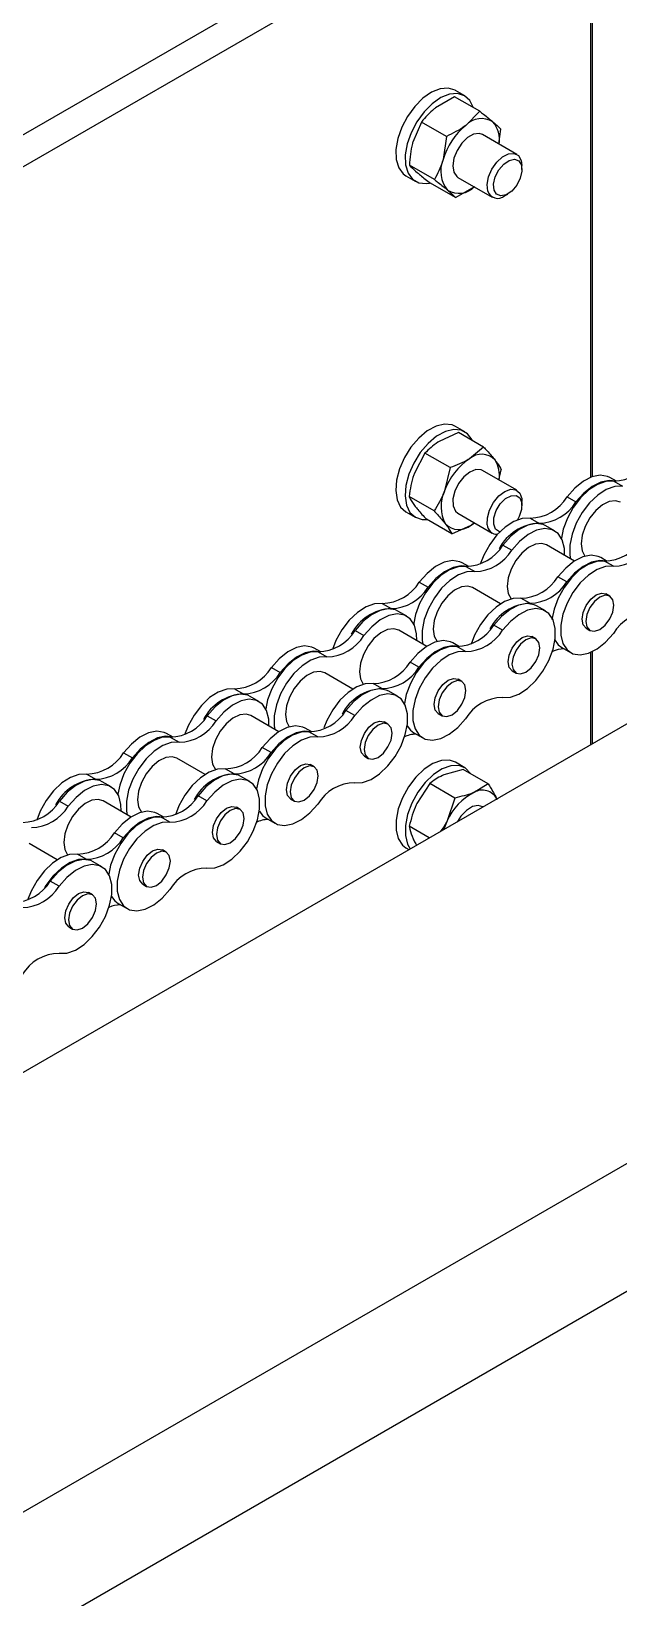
# Model space of a CAD drawing. Header units: metres. Extents: x 0 to 21025, y 0 to 14850.
# Drawn here: x 12011 to 12082.4, y 4781.1 to 4971.4 of the extents above; entities that cross this region are included whole.
import ezdxf

# ---------------------------------------------------------------- set-up
doc = ezdxf.new("R2010")
doc.units = ezdxf.units.M
doc.header["$LTSCALE"] = 25
doc.layers.add('SL4', color=4, linetype='Continuous')

msp = doc.modelspace()

# ---------------------------------------------------------------- linework, layer by layer
at = {"layer": 'SL4'}
for p, q in [((11576.984, 4708.867), (12128.62, 5027.32)), ((11586.938, 4710.725), (12128.62, 5023.431)), ((12078.954, 4917.192), (12078.954, 4994.759)), ((12079.122, 4994.856), (12079.122, 4917.255)), ((11672.204, 4649.923), (12227.282, 4970.363)), ((12063.64, 4963.572), (12062.509, 4964.225)), ((12062.422, 4963.439), (12060.09, 4962.09)), ((12065.467, 4961.681), (12062.422, 4963.439)), ((12058.389, 4960.377), (12057.34, 4957.936)), ((12061.434, 4958.619), (12058.389, 4960.377)), ((12065.467, 4961.681), (12063.767, 4959.968)), ((12061.434, 4958.619), (12061.017, 4955.813)), ((12069.979, 4956.448), (12065.817, 4958.851)), ((12067.785, 4957.715), (12068.034, 4959.497)), ((12059.969, 4953.373), (12056.923, 4955.131)), ((12070.6, 4954.622), (12070.6, 4955.075)), ((12056.509, 4953.832), (12057.641, 4953.179)), ((12062.536, 4951.189), (12059.49, 4952.947)), ((12062.817, 4953.654), (12066.979, 4951.252)), ((12062.536, 4951.189), (12064.868, 4952.538)), ((12068.479, 4951.401), (12068.871, 4951.627)), ((11605.363, 4557.882), (12273.58, 4943.636)), ((12280.315, 4931.97), (11613.512, 4547.032)), ((12062.895, 4922.634), (12060.539, 4921.571)), ((12063.64, 4922.744), (12062.509, 4923.398)), ((12065.94, 4920.876), (12062.895, 4922.634)), ((12065.94, 4920.876), (12064.216, 4919.448)), ((12058.814, 4920.143), (12057.529, 4917.691)), ((12061.86, 4918.385), (12058.814, 4920.143)), ((12061.86, 4918.385), (12061.206, 4915.568)), ((12069.979, 4915.621), (12065.817, 4918.024)), ((12067.809, 4916.874), (12068.082, 4918.099)), ((12082.086, 4916.716), (12081.286, 4917.177)), ((12081.754, 4916.744), (12082.828, 4916.123)), ((12059.921, 4913.117), (12056.875, 4914.875)), ((12076.081, 4914.834), (12077.156, 4914.214)), ((12056.509, 4913.005), (12057.641, 4912.352)), ((12062.817, 4912.827), (12066.979, 4910.425)), ((12070.6, 4913.795), (12070.6, 4914.248)), ((12062.063, 4910.34), (12059.017, 4912.098)), ((12062.063, 4910.34), (12064.419, 4911.403)), ((12064.419, 4911.403), (12064.818, 4911.673)), ((12071.591, 4912.242), (12072.666, 4911.622)), ((12074.563, 4910.69), (12073.488, 4911.311)), ((12068.283, 4908.967), (12069.358, 4908.347)), ((12076.99, 4907.026), (12073.583, 4908.993)), ((12080.97, 4906.991), (12080.17, 4907.453)), ((12081.713, 4906.399), (12080.638, 4907.019)), ((12064.125, 4906.347), (12063.326, 4906.809)), ((12063.793, 4906.375), (12064.868, 4905.755)), ((12058.121, 4904.466), (12059.196, 4903.845)), ((12068.01, 4901.842), (12064.603, 4903.808)), ((12076.04, 4904.489), (12074.965, 4905.11)), ((12053.631, 4901.874), (12054.705, 4901.253)), ((12071.55, 4901.897), (12070.475, 4902.518)), ((12073.447, 4900.966), (12072.372, 4901.586)), ((12081.263, 4902.756), (12080.797, 4903.025)), ((12056.602, 4900.322), (12055.528, 4900.942)), ((12050.323, 4898.599), (12051.398, 4897.979)), ((12059.029, 4896.657), (12055.622, 4898.624)), ((12068.242, 4898.623), (12067.167, 4899.243)), ((12072.283, 4897.572), (12071.817, 4897.841)), ((12078.399, 4898.87), (12078.864, 4898.602)), ((12046.165, 4895.979), (12045.365, 4896.44)), ((12045.833, 4896.007), (12046.907, 4895.386)), ((12063.009, 4896.623), (12062.21, 4897.085)), ((12063.752, 4896.031), (12062.677, 4896.651)), ((12075.433, 4896.516), (12076.508, 4895.896)), ((12078.954, 4884.735), (12078.954, 4895.929)), ((12079.122, 4896.006), (12079.122, 4884.832)), ((12040.16, 4894.097), (12041.235, 4893.477)), ((12058.08, 4894.121), (12057.005, 4894.741)), ((12050.049, 4891.473), (12046.642, 4893.44)), ((12053.59, 4891.529), (12052.515, 4892.149)), ((12063.302, 4892.388), (12062.837, 4892.657)), ((12069.419, 4893.686), (12069.884, 4893.417)), ((12035.67, 4891.505), (12036.745, 4890.885)), ((12038.642, 4889.953), (12037.567, 4890.574)), ((12055.487, 4890.597), (12054.412, 4891.218)), ((12032.362, 4888.231), (12033.437, 4887.61)), ((12041.069, 4886.289), (12037.662, 4888.256)), ((12050.282, 4888.254), (12049.207, 4888.875)), ((12060.438, 4888.502), (12060.904, 4888.233)), ((12045.049, 4886.255), (12044.249, 4886.716)), ((12045.792, 4885.662), (12044.717, 4886.283)), ((12054.322, 4887.204), (12053.856, 4887.472)), ((12057.472, 4886.148), (12058.547, 4885.528)), ((12028.204, 4885.611), (12027.405, 4886.072)), ((12027.872, 4885.639), (12028.947, 4885.018)), ((12040.119, 4883.753), (12039.044, 4884.373)), ((12022.2, 4883.729), (12023.274, 4883.108)), ((12032.089, 4881.105), (12028.682, 4883.072)), ((12045.342, 4882.019), (12044.876, 4882.288)), ((12051.458, 4883.318), (12051.924, 4883.049)), ((12063.64, 4881.917), (12062.509, 4882.571)), ((12017.71, 4881.137), (12018.784, 4880.516)), ((12035.629, 4881.161), (12034.554, 4881.781)), ((12037.526, 4880.229), (12036.451, 4880.85)), ((12063.44, 4881.714), (12061.1, 4881.035)), ((12066.485, 4879.956), (12063.44, 4881.714)), ((12020.681, 4879.585), (12019.607, 4880.205)), ((12032.321, 4877.886), (12031.246, 4878.506)), ((12059.392, 4879.991), (12057.835, 4877.585)), ((12062.438, 4878.233), (12059.392, 4879.991)), ((12066.485, 4879.956), (12064.777, 4878.912)), ((12014.402, 4877.862), (12015.477, 4877.242)), ((12023.108, 4875.921), (12019.701, 4877.887)), ((12036.362, 4876.835), (12035.896, 4877.104)), ((12042.478, 4878.134), (12042.943, 4877.865)), ((12062.438, 4878.233), (12061.511, 4875.463)), ((12065.857, 4877.174), (12065.817, 4877.197)), ((12027.088, 4875.886), (12026.289, 4876.348)), ((12027.831, 4875.294), (12026.756, 4875.914)), ((12039.512, 4875.78), (12040.587, 4875.159)), ((12059.34, 4873.412), (12056.908, 4874.816)), ((12022.159, 4873.384), (12021.084, 4874.005)), ((12033.498, 4872.95), (12033.963, 4872.681)), ((12014.128, 4870.737), (12010.721, 4872.703)), ((12017.669, 4870.792), (12016.594, 4871.413)), ((12027.381, 4871.651), (12026.916, 4871.92)), ((12056.509, 4872.178), (12056.856, 4871.978)), ((12019.566, 4869.861), (12018.491, 4870.481)), ((12014.361, 4867.518), (12013.286, 4868.138)), ((12024.517, 4867.765), (12024.983, 4867.497)), ((12018.401, 4866.467), (12017.935, 4866.736)), ((12021.551, 4865.411), (12022.626, 4864.791)), ((12015.537, 4862.581), (12016.003, 4862.312))]:
    msp.add_line(p, q, dxfattribs=at)
at = {"layer": 'SL4', "flags": 128}
for points in [[(12062.509, 4964.225), (12062.496, 4964.232), (12061.653, 4964.494), (12060.676, 4964.412), (12059.625, 4963.993), (12058.566, 4963.261), (12057.567, 4962.263), (12056.69, 4961.062), (12055.99, 4959.734), (12055.511, 4958.361), (12055.283, 4957.03), (12055.321, 4955.824), (12055.622, 4954.82), (12056.167, 4954.08), (12056.509, 4953.832)], [(12064.71, 4962.111), (12064.283, 4962.99), (12063.628, 4963.579), (12062.785, 4963.841), (12061.807, 4963.759), (12060.756, 4963.339), (12059.698, 4962.608), (12058.698, 4961.61), (12057.821, 4960.409), (12057.121, 4959.081), (12056.643, 4957.708), (12056.415, 4956.377), (12056.453, 4955.171), (12056.754, 4954.167), (12057.299, 4953.427), (12058.054, 4952.999), (12058.972, 4952.908), (12059.346, 4952.962)], [(12065.817, 4958.851), (12065.411, 4958.983), (12064.723, 4958.891), (12063.987, 4958.482), (12063.29, 4957.803), (12062.717, 4956.937), (12062.337, 4955.989), (12062.196, 4955.073), (12062.311, 4954.298), (12062.668, 4953.76), (12062.817, 4953.654)], [(12066.444, 4951.982), (12066.362, 4952.78), (12066.534, 4953.707), (12066.942, 4954.651), (12067.534, 4955.498), (12068.241, 4956.147), (12068.976, 4956.519), (12069.652, 4956.568), (12070.186, 4956.29), (12070.514, 4955.718), (12070.6, 4955.075)], [(12067.212, 4952.101), (12067.151, 4952.842), (12067.352, 4953.702), (12067.784, 4954.55), (12068.382, 4955.256), (12069.054, 4955.715), (12069.698, 4955.855), (12070.216, 4955.655), (12070.53, 4955.146), (12070.591, 4954.406), (12070.39, 4953.546), (12069.958, 4952.698), (12069.36, 4951.991), (12068.688, 4951.533), (12068.044, 4951.393), (12067.526, 4951.592), (12067.212, 4952.101)], [(12062.509, 4923.398), (12062.102, 4923.576), (12061.186, 4923.67), (12060.164, 4923.42), (12059.101, 4922.842), (12058.063, 4921.973), (12057.117, 4920.866), (12056.32, 4919.593), (12055.725, 4918.231), (12055.366, 4916.868), (12055.269, 4915.589), (12055.437, 4914.474), (12055.862, 4913.593), (12056.509, 4913.005)], [(12064.568, 4921.668), (12064.53, 4921.749), (12063.987, 4922.491), (12063.233, 4922.923), (12062.317, 4923.017), (12061.295, 4922.767), (12060.232, 4922.189), (12059.195, 4921.32), (12058.248, 4920.213), (12057.452, 4918.94), (12056.856, 4917.578), (12056.498, 4916.215), (12056.4, 4914.936), (12056.569, 4913.821), (12056.993, 4912.94), (12057.647, 4912.348), (12058.488, 4912.084), (12059.037, 4912.087)], [(12065.817, 4918.024), (12065.634, 4918.106), (12064.985, 4918.136), (12064.256, 4917.839), (12063.535, 4917.251), (12062.908, 4916.442), (12062.45, 4915.511), (12062.218, 4914.57), (12062.24, 4913.732), (12062.511, 4913.098), (12062.817, 4912.827)], [(12081.754, 4916.744), (12080.804, 4916.712), (12079.773, 4916.345), (12078.726, 4915.664), (12077.727, 4914.714), (12076.841, 4913.553), (12076.122, 4912.255), (12075.617, 4910.901), (12075.385, 4909.819)], [(12081.286, 4917.177), (12080.994, 4917.316), (12080.107, 4917.453), (12079.109, 4917.251), (12078.062, 4916.722), (12077.031, 4915.899), (12076.081, 4914.834)], [(12082.004, 4916.718), (12081.182, 4916.833), (12080.184, 4916.63), (12079.136, 4916.101), (12078.105, 4915.278), (12077.156, 4914.214)], [(12066.384, 4911.426), (12066.396, 4912.283), (12066.658, 4913.229), (12067.14, 4914.151), (12067.784, 4914.936), (12068.511, 4915.491), (12069.235, 4915.748), (12069.867, 4915.677), (12070.332, 4915.285), (12070.573, 4914.621), (12070.6, 4914.248)], [(12067.164, 4911.494), (12067.189, 4912.287), (12067.47, 4913.158), (12067.964, 4913.974), (12068.597, 4914.61), (12069.271, 4914.97), (12069.884, 4915), (12070.343, 4914.694), (12070.578, 4914.099), (12070.553, 4913.306), (12070.272, 4912.435), (12070.066, 4912.044)], [(12082.828, 4916.123), (12081.879, 4916.092), (12080.848, 4915.724), (12079.8, 4915.044), (12078.802, 4914.093), (12077.916, 4912.933), (12077.197, 4911.634), (12076.691, 4910.28), (12076.43, 4908.956), (12076.43, 4907.744), (12076.504, 4907.306)], [(12082.563, 4914.177), (12081.983, 4914.356), (12081.206, 4914.259), (12080.374, 4913.851), (12079.56, 4913.167), (12078.837, 4912.267), (12078.27, 4911.233), (12077.908, 4910.156), (12077.783, 4909.131)], [(12071.591, 4912.242), (12070.642, 4912.211), (12069.611, 4911.843), (12068.563, 4911.163), (12067.565, 4910.212), (12066.678, 4909.051), (12065.96, 4907.753), (12065.533, 4906.661)], [(12067.914, 4910.581), (12067.858, 4910.594), (12067.399, 4910.9), (12067.164, 4911.494)], [(12073.488, 4911.311), (12073.196, 4911.449), (12072.309, 4911.586), (12071.311, 4911.384), (12070.264, 4910.855), (12069.233, 4910.032), (12068.283, 4908.967)], [(12075.783, 4907.722), (12075.756, 4908.567), (12075.495, 4909.59), (12074.989, 4910.36), (12074.271, 4910.828), (12073.384, 4910.966), (12072.386, 4910.764), (12071.338, 4910.234), (12070.307, 4909.412), (12069.358, 4908.347)], [(12073.583, 4908.993), (12073.003, 4909.172), (12072.226, 4909.075), (12071.394, 4908.667), (12070.58, 4907.982), (12069.857, 4907.083), (12069.29, 4906.049), (12068.927, 4904.971), (12068.803, 4903.947)], [(12077.783, 4909.131), (12077.908, 4908.249), (12078.253, 4907.61)], [(12063.326, 4906.809), (12063.033, 4906.947), (12062.147, 4907.085), (12061.149, 4906.882), (12060.101, 4906.353), (12059.07, 4905.53), (12058.121, 4904.466)], [(12080.638, 4907.019), (12079.688, 4906.988), (12078.657, 4906.621), (12077.61, 4905.94), (12076.612, 4904.99), (12075.725, 4903.829), (12075.007, 4902.531), (12074.501, 4901.177), (12074.246, 4899.915)], [(12080.17, 4907.453), (12079.878, 4907.591), (12078.992, 4907.729), (12077.993, 4907.527), (12076.946, 4906.997), (12075.915, 4906.175), (12074.965, 4905.11)], [(12080.888, 4906.994), (12080.066, 4907.108), (12079.068, 4906.906), (12078.021, 4906.377), (12076.99, 4905.554), (12076.04, 4904.489)], [(12063.793, 4906.375), (12062.844, 4906.344), (12061.813, 4905.976), (12060.765, 4905.296), (12059.767, 4904.346), (12058.881, 4903.185), (12058.162, 4901.887), (12057.656, 4900.533), (12057.402, 4899.271)], [(12064.868, 4905.755), (12063.918, 4905.723), (12062.888, 4905.356), (12061.84, 4904.676), (12060.842, 4903.725), (12059.955, 4902.564), (12059.237, 4901.266), (12058.731, 4899.912), (12058.47, 4898.587), (12058.47, 4897.375), (12058.544, 4896.938)], [(12064.043, 4906.35), (12063.222, 4906.464), (12062.223, 4906.262), (12061.176, 4905.733), (12060.145, 4904.91), (12059.196, 4903.845)], [(12081.713, 4906.399), (12080.763, 4906.368), (12079.732, 4906), (12078.685, 4905.32), (12077.686, 4904.369), (12076.8, 4903.208), (12076.081, 4901.91), (12075.576, 4900.556), (12075.314, 4899.232), (12075.314, 4898.019), (12075.576, 4896.996), (12076.081, 4896.226), (12076.8, 4895.758), (12077.686, 4895.62), (12078.685, 4895.822), (12079.732, 4896.352), (12080.763, 4897.174), (12081.713, 4898.239)], [(12064.603, 4903.808), (12064.023, 4903.987), (12063.246, 4903.891), (12062.414, 4903.483), (12061.6, 4902.798), (12060.877, 4901.899), (12060.309, 4900.865), (12059.947, 4899.787), (12059.823, 4898.762)], [(12068.803, 4903.947), (12068.927, 4903.065), (12069.273, 4902.425)], [(12053.631, 4901.874), (12052.681, 4901.842), (12051.65, 4901.475), (12050.603, 4900.794), (12049.604, 4899.844), (12048.718, 4898.683), (12047.999, 4897.385), (12047.573, 4896.293)], [(12070.475, 4902.518), (12069.526, 4902.486), (12068.495, 4902.119), (12067.447, 4901.439), (12066.449, 4900.488), (12065.563, 4899.327), (12064.844, 4898.029), (12064.418, 4896.937)], [(12072.372, 4901.586), (12072.08, 4901.725), (12071.194, 4901.862), (12070.195, 4901.66), (12069.148, 4901.131), (12068.117, 4900.308), (12067.167, 4899.243)], [(12077.902, 4899.969), (12078.031, 4900.793), (12078.399, 4901.64), (12078.949, 4902.382), (12079.598, 4902.906), (12080.247, 4903.132), (12080.797, 4903.025)], [(12078.368, 4899.7), (12078.497, 4899.025), (12078.864, 4898.602), (12079.415, 4898.495), (12080.064, 4898.72), (12080.713, 4899.244), (12081.263, 4899.986), (12081.631, 4900.834), (12081.76, 4901.658), (12081.631, 4902.333), (12081.263, 4902.756), (12080.713, 4902.863), (12080.064, 4902.637), (12079.415, 4902.114), (12078.864, 4901.371), (12078.497, 4900.524), (12078.368, 4899.7)], [(12055.528, 4900.942), (12055.235, 4901.08), (12054.349, 4901.218), (12053.351, 4901.016), (12052.303, 4900.487), (12051.272, 4899.664), (12050.323, 4898.599)], [(12057.823, 4897.354), (12057.796, 4898.198), (12057.535, 4899.221), (12057.029, 4899.991), (12056.31, 4900.46), (12055.424, 4900.597), (12054.425, 4900.395), (12053.378, 4899.866), (12052.347, 4899.043), (12051.398, 4897.979)], [(12068.242, 4890.463), (12069.192, 4890.494), (12070.223, 4890.862), (12071.27, 4891.542), (12072.268, 4892.493), (12073.155, 4893.653), (12073.873, 4894.952), (12074.379, 4896.306), (12074.64, 4897.63), (12074.64, 4898.842), (12074.379, 4899.866), (12073.873, 4900.636), (12073.155, 4901.104), (12072.268, 4901.242), (12071.27, 4901.039), (12070.223, 4900.51), (12069.192, 4899.687), (12068.242, 4898.623)], [(12078.399, 4898.87), (12078.399, 4898.871), (12078.031, 4899.294), (12077.902, 4899.969)], [(12055.622, 4898.624), (12055.043, 4898.803), (12054.266, 4898.707), (12053.433, 4898.298), (12052.62, 4897.614), (12051.897, 4896.715), (12051.329, 4895.681), (12050.967, 4894.603), (12050.842, 4893.578)], [(12059.823, 4898.762), (12059.947, 4897.881), (12060.292, 4897.241)], [(12068.922, 4894.784), (12069.051, 4895.608), (12069.419, 4896.456), (12069.969, 4897.198), (12070.618, 4897.722), (12071.267, 4897.948), (12071.817, 4897.841)], [(12069.387, 4894.516), (12069.516, 4893.841), (12069.884, 4893.418), (12070.434, 4893.311), (12071.083, 4893.536), (12071.732, 4894.06), (12072.283, 4894.802), (12072.65, 4895.65), (12072.779, 4896.474), (12072.65, 4897.149), (12072.283, 4897.572), (12071.732, 4897.679), (12071.083, 4897.453), (12070.434, 4896.929), (12069.884, 4896.187), (12069.516, 4895.34), (12069.387, 4894.516)], [(12045.833, 4896.007), (12044.883, 4895.975), (12043.852, 4895.608), (12042.805, 4894.928), (12041.806, 4893.977), (12040.92, 4892.816), (12040.201, 4891.518), (12039.696, 4890.164), (12039.464, 4889.082)], [(12045.365, 4896.44), (12045.073, 4896.579), (12044.186, 4896.716), (12043.188, 4896.514), (12042.141, 4895.985), (12041.11, 4895.162), (12040.16, 4894.097)], [(12046.082, 4895.982), (12045.261, 4896.096), (12044.263, 4895.894), (12043.215, 4895.364), (12042.184, 4894.542), (12041.235, 4893.477)], [(12062.677, 4896.651), (12061.728, 4896.62), (12060.697, 4896.252), (12059.649, 4895.572), (12058.651, 4894.621), (12057.765, 4893.461), (12057.046, 4892.162), (12056.54, 4890.808), (12056.309, 4889.726)], [(12062.21, 4897.085), (12061.917, 4897.223), (12061.031, 4897.36), (12060.033, 4897.158), (12058.985, 4896.629), (12057.954, 4895.806), (12057.005, 4894.741)], [(12063.752, 4896.031), (12062.803, 4895.999), (12061.772, 4895.632), (12060.724, 4894.951), (12059.726, 4894.001), (12058.84, 4892.84), (12058.121, 4891.542), (12057.615, 4890.188), (12057.354, 4888.863), (12057.354, 4887.651), (12057.615, 4886.628), (12058.121, 4885.858), (12058.84, 4885.389), (12059.726, 4885.252), (12060.724, 4885.454), (12061.772, 4885.983), (12062.803, 4886.806), (12063.752, 4887.871)], [(12062.928, 4896.626), (12062.106, 4896.74), (12061.108, 4896.538), (12060.06, 4896.009), (12059.029, 4895.186), (12058.08, 4894.121)], [(12074.56, 4897.487), (12075.007, 4896.847), (12075.433, 4896.516)], [(12046.907, 4895.386), (12045.958, 4895.355), (12044.927, 4894.988), (12043.879, 4894.307), (12042.881, 4893.357), (12041.995, 4892.196), (12041.276, 4890.898), (12040.77, 4889.544), (12040.509, 4888.219), (12040.509, 4887.007), (12040.583, 4886.569)], [(12069.419, 4893.686), (12069.419, 4893.686), (12069.051, 4894.109), (12068.922, 4894.784)], [(12046.642, 4893.44), (12046.062, 4893.619), (12045.285, 4893.523), (12044.453, 4893.114), (12043.639, 4892.43), (12042.916, 4891.531), (12042.349, 4890.496), (12041.987, 4889.419), (12041.862, 4888.394)], [(12052.515, 4892.149), (12051.565, 4892.118), (12050.534, 4891.75), (12049.487, 4891.07), (12048.489, 4890.12), (12047.602, 4888.959), (12046.884, 4887.661), (12046.516, 4886.747)], [(12050.842, 4893.578), (12050.967, 4892.697), (12051.312, 4892.057)], [(12059.941, 4889.6), (12060.071, 4890.424), (12060.438, 4891.272), (12060.988, 4892.014), (12061.637, 4892.538), (12062.287, 4892.763), (12062.837, 4892.657)], [(12060.407, 4889.331), (12060.536, 4888.656), (12060.904, 4888.233), (12061.454, 4888.126), (12062.103, 4888.352), (12062.752, 4888.876), (12063.302, 4889.618), (12063.67, 4890.466), (12063.799, 4891.29), (12063.67, 4891.965), (12063.302, 4892.388), (12062.752, 4892.495), (12062.103, 4892.269), (12061.454, 4891.745), (12060.904, 4891.003), (12060.536, 4890.155), (12060.407, 4889.331)], [(12035.67, 4891.505), (12034.721, 4891.474), (12033.69, 4891.106), (12032.642, 4890.426), (12031.644, 4889.476), (12030.757, 4888.315), (12030.039, 4887.016), (12029.612, 4885.924)], [(12037.567, 4890.574), (12037.275, 4890.712), (12036.388, 4890.85), (12035.39, 4890.647), (12034.343, 4890.118), (12033.312, 4889.295), (12032.362, 4888.231)], [(12039.862, 4886.986), (12039.835, 4887.83), (12039.574, 4888.853), (12039.068, 4889.623), (12038.35, 4890.092), (12037.463, 4890.229), (12036.465, 4890.027), (12035.417, 4889.498), (12034.386, 4888.675), (12033.437, 4887.61)], [(12054.412, 4891.218), (12054.12, 4891.356), (12053.233, 4891.494), (12052.235, 4891.291), (12051.187, 4890.762), (12050.156, 4889.94), (12049.207, 4888.875)], [(12050.282, 4880.094), (12051.231, 4880.126), (12052.262, 4880.493), (12053.31, 4881.174), (12054.308, 4882.124), (12055.194, 4883.285), (12055.913, 4884.583), (12056.419, 4885.937), (12056.68, 4887.262), (12056.68, 4888.474), (12056.419, 4889.497), (12055.913, 4890.267), (12055.194, 4890.736), (12054.308, 4890.873), (12053.31, 4890.671), (12052.262, 4890.142), (12051.231, 4889.319), (12050.282, 4888.254)], [(12037.662, 4888.256), (12037.082, 4888.435), (12036.305, 4888.338), (12035.473, 4887.93), (12034.659, 4887.246), (12033.936, 4886.346), (12033.369, 4885.312), (12033.006, 4884.235), (12032.882, 4883.21)], [(12041.862, 4888.394), (12041.987, 4887.513), (12042.332, 4886.872)], [(12060.438, 4888.502), (12060.438, 4888.502), (12060.071, 4888.925), (12059.941, 4889.6)], [(12027.405, 4886.072), (12027.112, 4886.21), (12026.226, 4886.348), (12025.228, 4886.146), (12024.18, 4885.617), (12023.149, 4884.794), (12022.2, 4883.729)], [(12044.717, 4886.283), (12043.767, 4886.251), (12042.736, 4885.884), (12041.689, 4885.203), (12040.691, 4884.253), (12039.804, 4883.092), (12039.086, 4881.794), (12038.58, 4880.44), (12038.348, 4879.358)], [(12044.249, 4886.716), (12043.957, 4886.855), (12043.071, 4886.992), (12042.072, 4886.79), (12041.025, 4886.261), (12039.994, 4885.438), (12039.044, 4884.373)], [(12044.967, 4886.257), (12044.145, 4886.372), (12043.147, 4886.169), (12042.1, 4885.64), (12041.069, 4884.817), (12040.119, 4883.753)], [(12050.961, 4884.416), (12051.09, 4885.24), (12051.458, 4886.088), (12052.008, 4886.83), (12052.657, 4887.354), (12053.306, 4887.579), (12053.856, 4887.472)], [(12051.427, 4884.147), (12051.556, 4883.472), (12051.924, 4883.049), (12052.474, 4882.942), (12053.123, 4883.168), (12053.772, 4883.692), (12054.322, 4884.434), (12054.69, 4885.281), (12054.819, 4886.105), (12054.69, 4886.78), (12054.322, 4887.203), (12053.772, 4887.31), (12053.123, 4887.085), (12052.474, 4886.561), (12051.924, 4885.819), (12051.556, 4884.971), (12051.427, 4884.147)], [(12056.65, 4887.019), (12057.046, 4886.478), (12057.472, 4886.148)], [(12027.872, 4885.639), (12026.923, 4885.607), (12025.892, 4885.24), (12024.844, 4884.559), (12023.846, 4883.609), (12022.96, 4882.448), (12022.241, 4881.15), (12021.735, 4879.796), (12021.503, 4878.714)], [(12028.947, 4885.018), (12027.997, 4884.987), (12026.967, 4884.619), (12025.919, 4883.939), (12024.921, 4882.988), (12024.034, 4881.828), (12023.316, 4880.529), (12022.81, 4879.175), (12022.549, 4877.851), (12022.549, 4876.639), (12022.623, 4876.201)], [(12028.123, 4885.613), (12027.301, 4885.727), (12026.302, 4885.525), (12025.255, 4884.996), (12024.224, 4884.173), (12023.274, 4883.108)], [(12045.792, 4885.662), (12044.842, 4885.631), (12043.811, 4885.263), (12042.764, 4884.583), (12041.765, 4883.632), (12040.879, 4882.472), (12040.16, 4881.173), (12039.655, 4879.819), (12039.393, 4878.495), (12039.393, 4877.283), (12039.655, 4876.26), (12040.16, 4875.489), (12040.879, 4875.021), (12041.765, 4874.884), (12042.764, 4875.086), (12043.811, 4875.615), (12044.842, 4876.438), (12045.792, 4877.502)], [(12051.458, 4883.318), (12051.458, 4883.318), (12051.09, 4883.741), (12050.961, 4884.416)], [(12028.682, 4883.072), (12028.102, 4883.251), (12027.325, 4883.154), (12026.493, 4882.746), (12025.679, 4882.062), (12024.956, 4881.162), (12024.388, 4880.128), (12024.026, 4879.051), (12023.902, 4878.026)], [(12032.882, 4883.21), (12033.006, 4882.329), (12033.352, 4881.689)], [(12041.981, 4879.232), (12042.11, 4880.056), (12042.478, 4880.903), (12043.028, 4881.646), (12043.677, 4882.169), (12044.326, 4882.395), (12044.876, 4882.288)], [(12062.509, 4882.571), (12061.782, 4882.823), (12060.82, 4882.791), (12059.775, 4882.418), (12058.714, 4881.728), (12057.702, 4880.764), (12056.805, 4879.588), (12056.077, 4878.272), (12055.564, 4876.901), (12055.3, 4875.558), (12055.3, 4874.33), (12055.564, 4873.293), (12056.077, 4872.513), (12056.509, 4872.178)], [(12017.71, 4881.137), (12016.76, 4881.105), (12015.729, 4880.738), (12014.682, 4880.058), (12013.683, 4879.107), (12012.797, 4877.946), (12012.078, 4876.648), (12011.652, 4875.556)], [(12019.607, 4880.205), (12019.314, 4880.344), (12018.428, 4880.481), (12017.43, 4880.279), (12016.382, 4879.75), (12015.351, 4878.927), (12014.402, 4877.862)], [(12034.554, 4881.781), (12033.605, 4881.75), (12032.574, 4881.382), (12031.526, 4880.702), (12030.528, 4879.751), (12029.642, 4878.59), (12028.923, 4877.292), (12028.497, 4876.2)], [(12036.451, 4880.85), (12036.159, 4880.988), (12035.273, 4881.125), (12034.274, 4880.923), (12033.227, 4880.394), (12032.196, 4879.571), (12031.246, 4878.506)], [(12032.321, 4869.726), (12033.271, 4869.758), (12034.302, 4870.125), (12035.349, 4870.805), (12036.347, 4871.756), (12037.234, 4872.917), (12037.952, 4874.215), (12038.458, 4875.569), (12038.719, 4876.894), (12038.719, 4878.106), (12038.458, 4879.129), (12037.952, 4879.899), (12037.234, 4880.367), (12036.347, 4880.505), (12035.349, 4880.303), (12034.302, 4879.774), (12033.271, 4878.951), (12032.321, 4877.886)], [(12042.447, 4878.963), (12042.576, 4878.288), (12042.943, 4877.865), (12043.494, 4877.758), (12044.143, 4877.984), (12044.792, 4878.507), (12045.342, 4879.25), (12045.71, 4880.097), (12045.839, 4880.921), (12045.71, 4881.596), (12045.342, 4882.019), (12044.792, 4882.126), (12044.143, 4881.901), (12043.494, 4881.377), (12042.943, 4880.635), (12042.576, 4879.787), (12042.447, 4878.963)], [(12064.402, 4881.159), (12064.358, 4881.228), (12063.733, 4881.86), (12062.914, 4882.17), (12061.951, 4882.137), (12060.907, 4881.764), (12059.845, 4881.075), (12058.834, 4880.111), (12057.936, 4878.935), (12057.208, 4877.619), (12056.696, 4876.247), (12056.431, 4874.905), (12056.431, 4873.677), (12056.696, 4872.64), (12057.022, 4872.074)], [(12021.902, 4876.617), (12021.875, 4877.461), (12021.614, 4878.485), (12021.108, 4879.255), (12020.389, 4879.723), (12019.503, 4879.861), (12018.504, 4879.658), (12017.457, 4879.129), (12016.426, 4878.307), (12015.477, 4877.242)], [(12042.478, 4878.134), (12042.478, 4878.134), (12042.11, 4878.557), (12041.981, 4879.232)], [(12019.701, 4877.887), (12019.122, 4878.066), (12018.345, 4877.97), (12017.512, 4877.562), (12016.699, 4876.877), (12015.976, 4875.978), (12015.408, 4874.944), (12015.046, 4873.866), (12014.921, 4872.841)], [(12026.289, 4876.348), (12025.996, 4876.486), (12025.11, 4876.624), (12024.112, 4876.421), (12023.064, 4875.892), (12022.033, 4875.069), (12021.084, 4874.005)], [(12023.902, 4878.026), (12024.026, 4877.144), (12024.371, 4876.504)], [(12033.001, 4874.048), (12033.13, 4874.872), (12033.497, 4875.719), (12034.048, 4876.461), (12034.697, 4876.985), (12035.346, 4877.211), (12035.896, 4877.104)], [(12033.466, 4873.779), (12033.595, 4873.104), (12033.963, 4872.681), (12034.513, 4872.574), (12035.162, 4872.799), (12035.811, 4873.323), (12036.362, 4874.065), (12036.729, 4874.913), (12036.858, 4875.737), (12036.729, 4876.412), (12036.362, 4876.835), (12035.811, 4876.942), (12035.162, 4876.716), (12034.513, 4876.193), (12033.963, 4875.45), (12033.595, 4874.603), (12033.466, 4873.779)], [(12038.69, 4876.651), (12039.086, 4876.11), (12039.512, 4875.78)], [(12065.856, 4877.173), (12065.296, 4877.337), (12064.593, 4877.187), (12063.857, 4876.724), (12063.177, 4876.006), (12062.779, 4875.397)], [(12026.756, 4875.914), (12025.807, 4875.883), (12024.776, 4875.515), (12023.728, 4874.835), (12022.73, 4873.885), (12021.844, 4872.724), (12021.125, 4871.426), (12020.619, 4870.072), (12020.388, 4868.989)], [(12027.831, 4875.294), (12026.882, 4875.262), (12025.851, 4874.895), (12024.803, 4874.215), (12023.805, 4873.264), (12022.919, 4872.103), (12022.2, 4870.805), (12021.694, 4869.451), (12021.433, 4868.126), (12021.433, 4866.914), (12021.694, 4865.891), (12022.2, 4865.121), (12022.919, 4864.653), (12023.805, 4864.515), (12024.803, 4864.717), (12025.851, 4865.246), (12026.882, 4866.069), (12027.831, 4867.134)], [(12027.006, 4875.889), (12026.185, 4876.003), (12025.187, 4875.801), (12024.139, 4875.272), (12023.108, 4874.449), (12022.159, 4873.384)], [(12061.511, 4875.463), (12061.255, 4874.87), (12061.097, 4874.426)], [(12014.921, 4872.841), (12015.046, 4871.96), (12015.391, 4871.32)], [(12033.498, 4872.95), (12033.497, 4872.95), (12033.13, 4873.373), (12033.001, 4874.048)], [(12016.594, 4871.413), (12015.644, 4871.381), (12014.613, 4871.014), (12013.566, 4870.333), (12012.568, 4869.383), (12011.681, 4868.222), (12010.963, 4866.924), (12010.536, 4865.832)], [(12024.02, 4868.863), (12024.15, 4869.687), (12024.517, 4870.535), (12025.067, 4871.277), (12025.716, 4871.801), (12026.366, 4872.027), (12026.916, 4871.92)], [(12024.486, 4868.595), (12024.615, 4867.92), (12024.983, 4867.497), (12025.533, 4867.39), (12026.182, 4867.615), (12026.831, 4868.139), (12027.381, 4868.881), (12027.749, 4869.729), (12027.878, 4870.553), (12027.749, 4871.228), (12027.381, 4871.651), (12026.831, 4871.758), (12026.182, 4871.532), (12025.533, 4871.008), (12024.983, 4870.266), (12024.615, 4869.419), (12024.486, 4868.595)], [(12017.669, 4870.792), (12016.719, 4870.761), (12015.688, 4870.393), (12014.641, 4869.713), (12013.642, 4868.762), (12012.756, 4867.602), (12012.568, 4867.303)], [(12018.491, 4870.481), (12018.199, 4870.619), (12017.312, 4870.757), (12016.314, 4870.555), (12015.266, 4870.026), (12014.235, 4869.203), (12013.286, 4868.138)], [(12014.361, 4859.358), (12015.31, 4859.389), (12016.341, 4859.757), (12017.389, 4860.437), (12018.387, 4861.387), (12019.273, 4862.548), (12019.992, 4863.847), (12020.498, 4865.201), (12020.759, 4866.525), (12020.759, 4867.737), (12020.498, 4868.76), (12019.992, 4869.53), (12019.273, 4869.999), (12018.387, 4870.136), (12017.389, 4869.934), (12016.341, 4869.405), (12015.31, 4868.582), (12014.361, 4867.518)], [(12024.517, 4867.765), (12024.517, 4867.765), (12024.15, 4868.189), (12024.02, 4868.863)], [(12015.04, 4863.679), (12015.169, 4864.503), (12015.537, 4865.351), (12016.087, 4866.093), (12016.736, 4866.617), (12017.385, 4866.842), (12017.935, 4866.736)], [(12015.506, 4863.411), (12015.635, 4862.736), (12016.003, 4862.312), (12016.553, 4862.206), (12017.202, 4862.431), (12017.851, 4862.955), (12018.401, 4863.697), (12018.769, 4864.545), (12018.898, 4865.369), (12018.769, 4866.044), (12018.401, 4866.467), (12017.851, 4866.574), (12017.202, 4866.348), (12016.553, 4865.824), (12016.003, 4865.082), (12015.635, 4864.235), (12015.506, 4863.411)], [(12020.729, 4866.283), (12021.125, 4865.742), (12021.551, 4865.411)], [(12015.537, 4862.581), (12015.537, 4862.581), (12015.169, 4863.004), (12015.04, 4863.679)]]:
    msp.add_lwpolyline(points, dxfattribs=at)
at = {"layer": 'SL4'}
for centre, radius, start, end in [((12065.69, 4958.135), 2.656, 58.78026, 136.38437), ((12064.64, 4958.275), 3.23, 349.66916, 41.2974), ((12068.838, 4953.625), 8.121, 128.64355, 164.36558), ((12064.363, 4954.411), 3.628, 157.2583, 219.6059), ((12062.945, 4954.37), 2.656, 238.78026, 316.38437), ((12067.657, 4952.376), 1.276, 197.98523, 310.11104), ((12068.545, 4912.982), 7.782, 123.80495, 160.58546), ((12065.696, 4917.733), 2.266, 43.95004, 130.79346), ((12064.404, 4917.45), 3.462, 350.34475, 32.41005), ((12081.644, 4922.119), 5.376, 271.17027, 328.82435), ((12065.149, 4913.655), 4.383, 154.12039, 208.77139), ((12071.481, 4917.617), 5.376, 271.17027, 328.82435), ((12072.556, 4916.997), 5.376, 271.17027, 328.82435), ((12062.939, 4913.118), 2.266, 223.95004, 310.79346), ((12067.553, 4911.454), 1.169, 181.39763, 273.9645), ((12072.984, 4905.775), 5.855, 93.11014, 152.07323), ((12063.683, 4911.751), 5.376, 271.17027, 328.82435), ((12080.528, 4912.395), 5.376, 271.17027, 328.82435), ((12081.603, 4911.774), 5.376, 271.17027, 328.82435), ((12064.758, 4911.13), 5.376, 271.17027, 328.82435), ((12053.521, 4907.249), 5.376, 271.17027, 328.82435), ((12054.596, 4906.628), 5.376, 271.17027, 328.82435), ((12070.365, 4907.893), 5.376, 271.17027, 328.82435), ((12071.44, 4907.273), 5.376, 271.17027, 328.82435), ((12071.868, 4896.051), 5.855, 93.11014, 152.07323), ((12055.023, 4895.407), 5.855, 93.11014, 152.07323), ((12086.313, 4895.456), 5.376, 91.17027, 148.82435), ((12045.723, 4901.382), 5.376, 271.17027, 328.82435), ((12046.798, 4900.762), 5.376, 271.17027, 328.82435), ((12062.567, 4902.026), 5.376, 271.17027, 328.82435), ((12063.642, 4901.406), 5.376, 271.17027, 328.82435), ((12075.737, 4892.911), 3.446, 90.48439, 114.65216), ((12035.56, 4896.88), 5.376, 271.17027, 328.82435), ((12052.405, 4897.525), 5.376, 271.17027, 328.82435), ((12053.48, 4896.904), 5.376, 271.17027, 328.82435), ((12036.635, 4896.26), 5.376, 271.17027, 328.82435), ((12037.063, 4885.038), 5.855, 93.11014, 152.07323), ((12053.907, 4885.682), 5.855, 93.11014, 152.07323), ((12068.352, 4885.088), 5.376, 91.17027, 148.82435), ((12027.762, 4891.014), 5.376, 271.17027, 328.82435), ((12044.607, 4891.658), 5.376, 271.17027, 328.82435), ((12045.682, 4891.037), 5.376, 271.17027, 328.82435), ((12028.837, 4890.393), 5.376, 271.17027, 328.82435), ((12034.444, 4887.156), 5.376, 271.17027, 328.82435), ((12057.782, 4882.501), 3.488, 90.56121, 116.02926), ((12017.6, 4886.512), 5.376, 271.17027, 328.82435), ((12018.675, 4885.892), 5.376, 271.17027, 328.82435), ((12035.519, 4886.536), 5.376, 271.17027, 328.82435), ((12019.102, 4874.67), 5.855, 93.11014, 152.07323), ((12035.947, 4875.314), 5.855, 93.11014, 152.07323), ((12026.646, 4881.29), 5.376, 271.17027, 328.82435), ((12050.392, 4874.719), 5.376, 91.17027, 148.82435), ((12067.97, 4872.618), 7.058, 116.89925, 156.22882), ((12065.788, 4877.202), 1.987, 28.30936, 120.57562), ((12009.802, 4880.645), 5.376, 271.17027, 328.82435), ((12010.877, 4880.025), 5.376, 271.17027, 328.82435), ((12027.721, 4880.669), 5.376, 271.17027, 328.82435), ((12039.821, 4872.133), 3.488, 90.56121, 116.02926), ((12016.484, 4876.788), 5.376, 271.17027, 328.82435), ((12017.559, 4876.167), 5.376, 271.17027, 328.82435), ((12032.431, 4864.351), 5.376, 91.17027, 148.82435), ((12008.686, 4870.921), 5.376, 271.17027, 328.82435), ((12009.761, 4870.301), 5.376, 271.17027, 328.82435), ((12021.856, 4861.806), 3.446, 90.48436, 114.6516), ((12014.471, 4853.982), 5.376, 91.17027, 148.82435)]:
    msp.add_arc(centre, radius, start, end, dxfattribs=at)
for points, knots in [([(12060.09, 4962.09), (12060.042, 4962.054), (12059.366, 4961.534), (12058.86, 4960.934), (12058.389, 4960.377)], [0, 0, 0, 0, 0.0702006, 1, 1, 1, 1]), ([(12065.467, 4961.681), (12065.623, 4961.562), (12066.226, 4961.099), (12066.708, 4960.702), (12067.066, 4960.407)], [0, 0, 0, 0, 0.2575513, 1, 1, 1, 1]), ([(12067.066, 4960.407), (12067.178, 4960.31), (12067.595, 4959.951), (12067.849, 4959.689), (12068.034, 4959.497)], [0, 0, 0, 0, 0.2686336, 1, 1, 1, 1]), ([(12063.767, 4959.968), (12063.718, 4959.931), (12063.033, 4959.417), (12062.205, 4959.003), (12061.434, 4958.619)], [0, 0, 0, 0, 0.0702006, 1, 1, 1, 1]), ([(12057.34, 4957.936), (12057.323, 4957.874), (12057.08, 4956.985), (12056.999, 4956.024), (12056.923, 4955.131)], [0, 0, 0, 0, 0.07020058, 1, 1, 1, 1]), ([(12056.923, 4955.131), (12056.983, 4955.066), (12057.217, 4954.817), (12057.604, 4954.475), (12057.891, 4954.221)], [0, 0, 0, 0, 0.25755135, 1, 1, 1, 1]), ([(12061.017, 4955.813), (12061, 4955.751), (12060.748, 4954.868), (12060.344, 4954.093), (12059.969, 4953.373)], [0, 0, 0, 0, 0.07020058, 1, 1, 1, 1]), ([(12057.891, 4954.221), (12058.013, 4954.119), (12058.464, 4953.739), (12059.057, 4953.282), (12059.49, 4952.947)], [0, 0, 0, 0, 0.2686336, 1, 1, 1, 1]), ([(12059.969, 4953.373), (12060.124, 4953.253), (12060.728, 4952.791), (12061.21, 4952.393), (12061.568, 4952.098)], [0, 0, 0, 0, 0.2575513, 1, 1, 1, 1]), ([(12061.568, 4952.098), (12061.68, 4952.002), (12062.097, 4951.642), (12062.351, 4951.38), (12062.536, 4951.189)], [0, 0, 0, 0, 0.2686336, 1, 1, 1, 1]), ([(12060.539, 4921.571), (12060.491, 4921.541), (12059.806, 4921.118), (12059.292, 4920.612), (12058.814, 4920.143)], [0, 0, 0, 0, 0.0702006, 1, 1, 1, 1]), ([(12065.94, 4920.876), (12066.078, 4920.732), (12066.612, 4920.172), (12067.022, 4919.675), (12067.327, 4919.305)], [0, 0, 0, 0, 0.2575513, 1, 1, 1, 1]), ([(12064.216, 4919.448), (12064.167, 4919.419), (12063.474, 4919.001), (12062.637, 4918.681), (12061.86, 4918.385)], [0, 0, 0, 0, 0.0702006, 1, 1, 1, 1]), ([(12067.327, 4919.305), (12067.42, 4919.182), (12067.765, 4918.722), (12067.948, 4918.362), (12068.082, 4918.099)], [0, 0, 0, 0, 0.2686336, 1, 1, 1, 1]), ([(12057.529, 4917.691), (12057.506, 4917.628), (12057.183, 4916.736), (12057.024, 4915.772), (12056.875, 4914.875)], [0, 0, 0, 0, 0.0702006, 1, 1, 1, 1]), ([(12056.875, 4914.875), (12056.918, 4914.786), (12057.082, 4914.44), (12057.397, 4913.997), (12057.63, 4913.669)], [0, 0, 0, 0, 0.2575513, 1, 1, 1, 1]), ([(12061.206, 4915.568), (12061.183, 4915.506), (12060.851, 4914.619), (12060.369, 4913.841), (12059.921, 4913.117)], [0, 0, 0, 0, 0.07020058, 1, 1, 1, 1]), ([(12057.63, 4913.669), (12057.733, 4913.54), (12058.112, 4913.06), (12058.635, 4912.504), (12059.017, 4912.098)], [0, 0, 0, 0, 0.2686336, 1, 1, 1, 1]), ([(12059.921, 4913.117), (12060.058, 4912.973), (12060.592, 4912.413), (12061.003, 4911.915), (12061.307, 4911.546)], [0, 0, 0, 0, 0.2575513, 1, 1, 1, 1]), ([(12061.307, 4911.546), (12061.4, 4911.422), (12061.745, 4910.963), (12061.928, 4910.603), (12062.063, 4910.34)], [0, 0, 0, 0, 0.2686336, 1, 1, 1, 1]), ([(12064.419, 4911.403), (12064.468, 4911.432), (12064.612, 4911.518), (12064.721, 4911.62), (12064.792, 4911.687)], [0, 0, 0, 0, 0.3416546, 1, 1, 1, 1]), ([(12061.1, 4881.035), (12061.053, 4881.014), (12060.374, 4880.721), (12059.865, 4880.342), (12059.392, 4879.991)], [0, 0, 0, 0, 0.07020058, 1, 1, 1, 1]), ([(12064.777, 4878.912), (12064.729, 4878.892), (12064.041, 4878.603), (12063.21, 4878.411), (12062.438, 4878.233)], [0, 0, 0, 0, 0.07020058, 1, 1, 1, 1]), ([(12066.485, 4879.956), (12066.599, 4879.784), (12067.039, 4879.114), (12067.351, 4878.502), (12067.583, 4878.048)], [0, 0, 0, 0, 0.2575513, 1, 1, 1, 1]), ([(12057.835, 4877.585), (12057.805, 4877.524), (12057.39, 4876.648), (12057.141, 4875.698), (12056.908, 4874.816)], [0, 0, 0, 0, 0.0702006, 1, 1, 1, 1]), ([(12056.908, 4874.816), (12056.926, 4874.698), (12056.996, 4874.242), (12057.213, 4873.685), (12057.374, 4873.272)], [0, 0, 0, 0, 0.2575513, 1, 1, 1, 1]), ([(12061.511, 4875.463), (12061.482, 4875.402), (12061.263, 4874.946), (12060.966, 4874.548), (12060.71, 4874.203)], [0, 0, 0, 0, 0.1347591, 1, 1, 1, 1]), ([(12057.374, 4873.272), (12057.445, 4873.115), (12057.553, 4872.874), (12057.721, 4872.604), (12057.779, 4872.511)], [0, 0, 0, 0, 0.6538571, 1, 1, 1, 1])]:
    msp.add_open_spline(points, degree=3, knots=knots, dxfattribs=at)

doc.saveas('drawing.dxf')
